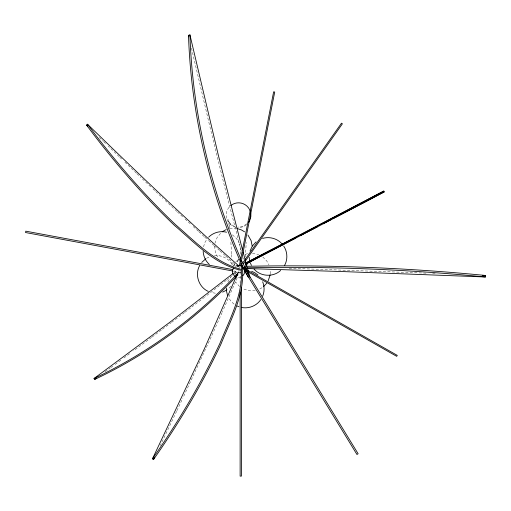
<?xml version="1.0" encoding="UTF-8"?>
<svg xmlns="http://www.w3.org/2000/svg" width="511" height="511" viewBox="0 0 511 511"><rect width="100%" height="100%" fill="white"/><g stroke="black" fill="none" stroke-linecap="round" stroke-linejoin="round"><path stroke-width="0.38" stroke-dasharray="2.56 1.92" d="M214.569 246.034L215.355 252.428L218.248 258.176M235.105 275.301L234.766 270.702M245.401 256.918L246.238 242.406M270.287 273.915L270.287 270.223M240.438 254.159L240.802 250.486L240.24 245.912M203.506 246.813L204.949 242.438L206.846 239.269M214.907 243.287L217.226 237.276L221.429 232.403M233.814 265.726L234.523 264.021M237.155 277.92L222.4 311.902M227.861 281.785L230.704 277.045M222.087 312.604L211.477 336.276M211.152 336.998L182.766 398.293M176.934 410.633L182.446 398.982M176.608 411.317L160.256 445.547M235.89 261.606L236.421 260.853M230.857 286.326L227.516 289.501M239.602 273.015L240.649 271.852M234.619 264.436L233.188 265.611M246.756 223.837L242.827 226.418L237.526 227.184M233.981 272.785L236.478 270.804M232.218 275.633L227.312 279.504M234.721 273.66L238.465 270.696M220.79 284.621L226.724 279.971M219.602 285.547L205.173 296.744M204.566 297.21L198.511 301.873M191.823 306.996L197.904 302.34M184.503 312.579L178.396 317.222M185.116 312.112L190.609 307.929M171.67 322.313L177.783 317.682M162.504 329.212L171.064 322.773M152.144 336.985L161.284 330.138M151.537 337.439L133.403 350.936M123.924 357.943L130.925 352.769M115.103 364.452L121.394 359.814M105.157 371.765L110.114 368.118M110.74 367.665L113.218 365.838M234.798 273.334L236.382 272.382M262.009 287.725L259.594 289.092M206.616 258.227L209.957 256.65M245.203 254.337L247.873 253.603M229.701 228.487L235.22 228.219M255.219 290.542L248.78 290.695L242.668 288.677M214.454 255.641C221.857 254.823 229.471 258.892 232.907 265.503M234.3 265.765L235.22 265.701M237.672 266.608L239.199 266.55M237.679 266.755L239.218 266.799M289.149 268.269L427.228 273.161M432.638 273.372L436.503 273.519M252.472 253.264L258.751 254.676M215.374 293.186L211.72 292.643M233.431 271.124L237.232 271.826M237.973 271.967L241 272.529M239.078 267.119L240.157 267.336M234.3 226.418L230.372 223.837L230.646 224.201L228.871 221.985L229.516 223.16L227.932 219.213L229.452 226.75M232.435 234.83L236.529 238.541L239.372 243.281M262.763 256.944L266.672 260.853L268.939 264.864M234.044 304.115L231.311 301.637L228.653 297.868M239.602 286.626L235.392 281.753M232.869 262.373L235.769 264.915M236.35 265.42L239.825 268.473M225.198 255.557L220.049 250.946M225.792 256.081L231.687 261.325M214.416 245.88L219.487 250.441M204.719 237.091L208.143 240.196M208.712 240.713L213.847 245.376M198.383 231.291L192.609 225.983M198.958 231.822L204.145 236.574M185.059 219.015L190.284 223.837M176.883 211.407L173.44 208.201M177.47 211.95L182.721 216.843M165.142 200.421L172.89 207.683M155.734 191.548L162.932 198.338M150.758 186.834L140.276 176.87M152.968 188.936L154.629 190.507M136.418 173.191L128.197 165.328M136.967 173.721L139.72 176.346M124.914 162.179L127.654 164.804M119.165 156.647L108.326 146.191M119.74 157.203L122.614 159.969M99.306 137.459L103.235 141.266M103.797 141.815L105.483 143.444M239.704 244.143L239.991 245.018M241.237 250.952L224.585 186.617L209.606 125.508M243.051 257.71L243.46 259.211M209.421 124.741L190.942 45.913M229.33 225.894L229.733 229.081M230.87 242.342L231.643 255.161M231.611 254.548L231.796 258.304M232 262.45L232.16 266.078M240.132 271.699L240.132 283.707M240.841 276.988A6.177 5.953 0 0 1 237.692 277.345M235.169 266.48A6.177 5.953 0 0 1 235.718 266.174M246.366 224.751A12.36 12.36 0 0 1 238.848 227.523M235.731 227.197A12.36 12.36 0 0 1 229.822 206.431"/><path stroke-width="0.77" d="M245.337 268.486L345.692 271.673L485.418 276.981L485.45 275.461C405.447 267.668 324.926 264.519 244.565 266.359M226.456 288.07L226.635 291.755L227.529 295.332M270.172 274.835L268.154 280.948M239.352 265.72L273.64 91.82L274.72 92.031L240.566 265.235M250.007 250.997L252.37 246.002L256.081 241.907M262.66 296.195C264.564 291.64 264.564 286.339 262.66 281.785M238.145 272.331L204.419 348.745L152.444 458.859L153.556 459.453C179.137 422.904 202.081 384.432 221.008 344.012C230.921 319.247 245.561 293.327 242.246 265.822L241.135 265.222M153.556 459.453L154.558 457.371M199.692 265.503C194.538 274.541 198.722 287.208 208.245 291.398M284.633 265.343C287.897 259.364 287.521 251.636 283.682 246.002M238.58 259.364L237.098 261.702M152.444 458.859C178.02 422.31 200.97 383.838 219.896 343.411C229.771 318.851 244.117 293.205 241.249 265.937M260.917 299.452C256.854 305.693 248.87 308.995 241.588 307.462M241.269 264.947L242.182 263.65M243.095 262.36L341.501 123.183L342.396 123.815L243.536 263.644M266.672 283.286L263.491 286.626M245.452 264.283L246.96 262.45L245.727 263.427M245.689 265.771L247.701 263.325L245.855 264.8M201.743 262.43L205.837 258.719M238.861 272.139C197.955 316.232 148.484 352.897 94.024 378.498L94.765 379.379C148.548 354.149 197.355 318.002 238.024 274.765M208.654 237.174C213.215 232.543 220.26 230.595 226.545 232.218M240.726 270.268C214.313 263.995 194.691 242.661 174.705 225.607C142.352 194.857 113.123 160.908 86.557 125.074L87.47 124.205C136.916 172.239 186.662 220.024 238.426 265.573M280.673 270.421C273.385 277.364 260.642 276.738 254.076 269.112M233.355 273.276L170.323 321.898L94.024 378.498M94.765 379.379L95.985 378.485M222.157 231.834L226.169 229.56M226.763 290.037L222.643 292.107M383.799 191.069L304.096 233.035L245.178 263.337L383.799 191.069L384.227 191.893L364.745 202.228L245.612 264.161L269.533 251.706M359.252 204.937L384.227 191.893M270.191 251.361L278.201 247.196M278.865 246.845L295.109 238.388M300.57 235.539L304.671 233.406M305.354 233.048L313.588 228.756M314.271 228.398L317.701 226.609M323.195 223.748L331.428 219.455M332.795 218.74L340.997 214.46M341.674 214.109L349.824 209.855M350.501 209.504L358.588 205.281M240.4 261.581C209.242 190.411 191.037 113.014 188.508 35.316L189.939 34.882L218.331 155.191L242.463 249.77M262.558 238.445C269.361 236.306 277.249 238.49 281.976 243.817M244.533 267.879C324.894 266.039 405.415 269.188 485.418 276.981M482.339 275.333L485.45 275.461M240.93 269.284C214.895 262.628 195.419 241.716 175.618 224.738C143.272 193.988 114.042 160.039 87.47 124.205M232.952 269.616L25.806 231.17L25.55 232.537L232.703 270.99M237.047 228.487L241.428 229.937L244.59 231.834M251.604 271.264L254.944 272.842L257.908 275.039M238.918 306.721L237.213 306.012M245.012 268.843L397.258 355.375L396.715 356.333L244.469 269.802M209.325 264.436C205.658 261.134 203.391 256.343 203.167 251.412M86.557 125.074L87.662 126.147M247.931 235.015L251.105 240.617L252.185 246.034M244.054 267.227L358.128 453.755L356.946 454.483L241.269 265.337M243.472 268L241.064 263.024M244.916 270.798L248.167 277.09M251.418 265.343L250.294 262.807M240.834 258.988C210.391 188.38 192.392 111.807 189.939 34.882M241.499 260.431L249.956 277.358L247.318 267.726M246.909 266.244L243.07 252.025M245.682 267.413L246.091 268.895M188.508 35.316L188.853 36.83M249.56 260.137L249.221 257.391M241.416 287.655L241.416 476.118L240.132 476.118L240.132 292.394M236.286 265.918A6.177 5.953 0 0 1 242.936 275.665M236.561 277.083A6.177 5.953 0 0 1 233.578 267.936M230.761 205.582A12.36 12.36 0 0 1 248.531 222.47"/></g></svg>
